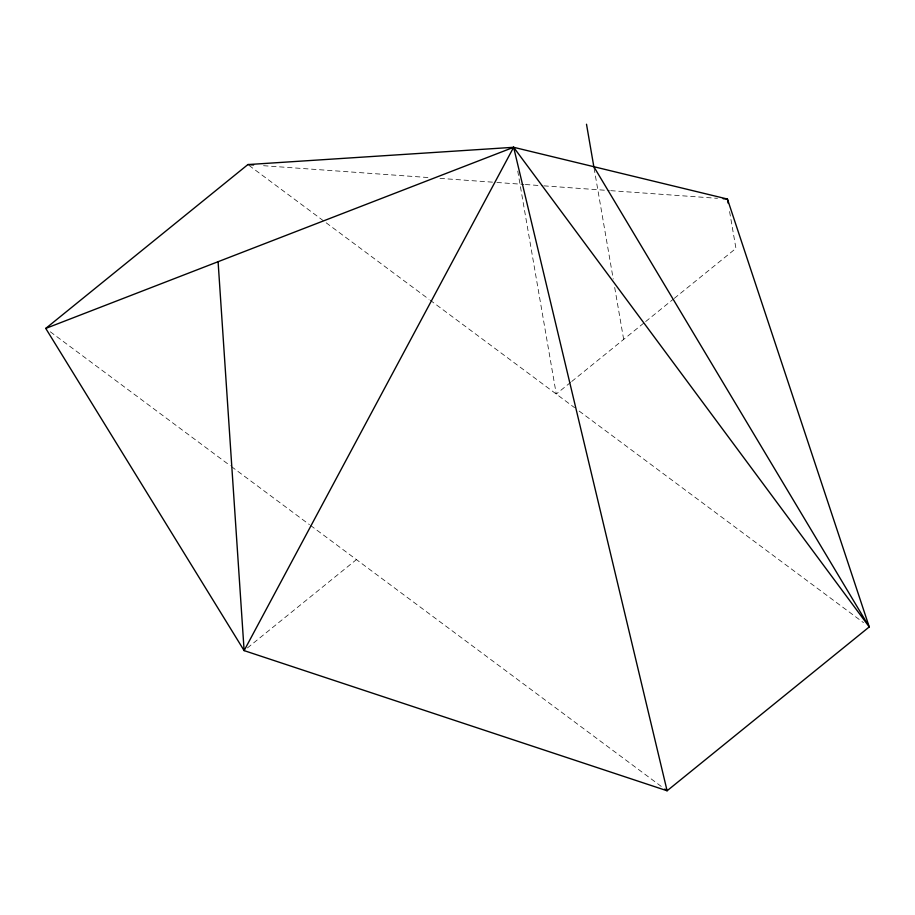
<?xml version="1.0" encoding="UTF-8"?>
<svg xmlns="http://www.w3.org/2000/svg" width="915" height="915" viewBox="0 0 915 915"><rect width="100%" height="100%" fill="white"/><g stroke="black" fill="none" stroke-linecap="round" stroke-linejoin="round"><path stroke-width="0.69" stroke-dasharray="4.58 3.43" d="M570.628 382.379L556.263 394.022L517.753 171.116M571.726 381.486L644.583 322.446M645.681 321.554L673.2 299.251M674.298 298.359L735.946 248.388L729.324 210.015M247.416 647.934L356.427 559.591M263.554 165.707L428.609 177.567M440.001 178.379L495.484 182.371M496.914 182.474L523.952 184.418M525.37 184.521L542.446 185.745M543.865 185.848L609.321 190.56M610.74 190.663L717.463 198.326M249.052 165.432L429.021 299.342M430.164 300.2L574.597 407.678M579.184 411.087L863.52 622.658M50.336 331.825L230.317 465.758M231.472 466.604L309.419 524.615M310.574 525.462L663.661 788.204M594.075 168.108L613.233 279.018M614.686 287.447L623.664 339.396"/><path stroke-width="1.37" d="M45.75 328.416L247.896 164.574L513.635 147.292L727.425 199.047L869.25 626.924L667.104 790.766L244.122 650.611L45.75 328.416L513.635 147.292L869.25 626.924L593.835 166.702L586.504 124.234M247.896 164.574L253.592 164.986M723.159 198.738L727.425 199.047L728.134 203.153M664.805 789.05L667.104 790.766L513.635 147.292L244.122 650.611L218.09 261.701"/></g></svg>
